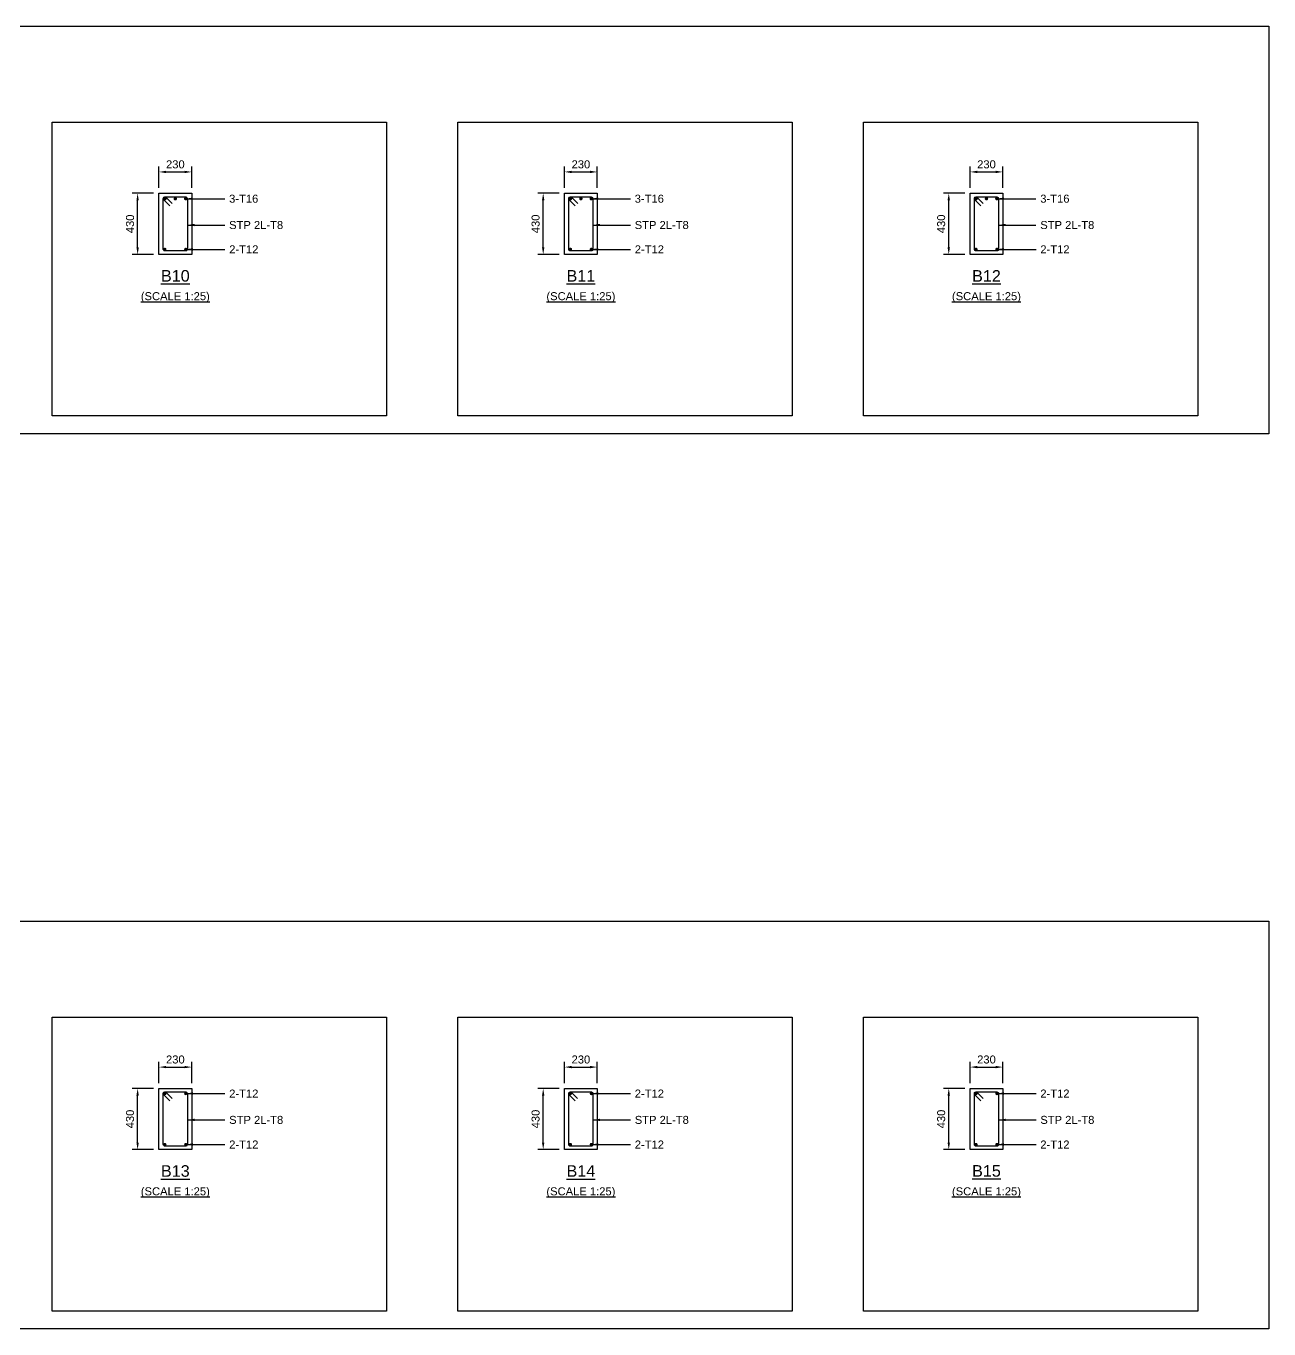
# Model space of a CAD drawing. Header units: inches. Extents: x -2000 to 103376, y -209440 to 3300.
# Drawn here: x 32936 to 67872, y -108800 to -72180 of the extents above; entities that cross this region are included whole.
import ezdxf
from ezdxf.enums import TextEntityAlignment as Align

# ---------------------------------------------------------------- set-up
doc = ezdxf.new("R2010")
doc.units = ezdxf.units.IN
doc.header["$LTSCALE"] = 1000
doc.header["$MEASUREMENT"] = 0
for name, color, linetype in [('Concrete Line', 2, 'Continuous'), ('Dimension', 31, 'Continuous'), ('Labels', 4, 'Continuous'), ('Link', 225, 'Continuous'), ('Reinforcement', 4, 'Continuous'), ('Schedule Border', 60, 'Continuous'), ('Text', 31, 'Continuous')]:
    doc.layers.add(name, color=color, linetype=linetype)
doc.styles.add('SC-SansSerif', font='SansSerif')
doc.dimstyles.new('SCBBSDimStyl', dxfattribs={"dimtxt": 225, "dimasz": 200, "dimexe": 150, "dimexo": 150, "dimgap": 100, "dimtad": 1, "dimtoh": 1, "dimdec": 0, "dimzin": 0, "dimdsep": 46, "dimtxsty": 'SC-SansSerif', "dimcen": 0.09, "dimclrd": 8, "dimclre": 8, "dimclrt": 31, "dimadec": 0, "dimazin": 0, "dimtfac": 1, "dimtdec": 0, "dimtix": 1, "dimtofl": 0, "dimtmove": 0, "dimatfit": 3, "dimfxl": 1, "dimtolj": 1, "dimtzin": 0, "dimarcsym": 0})

# ---------------------------------------------------------------- blocks, each defined once
blk = doc.blocks.new('*D52')
at = {"color": 8, "linetype": 'ByBlock', "lineweight": -2}
for p, q in [((36672, -76730), (36672, -76130)), ((37592, -76730), (37592, -76130)), ((36872, -76280), (37392, -76280))]:
    blk.add_line(p, q, dxfattribs=at)
at = {"color": 8}
for points in [[(36672, -76280), (36872, -76247), (36872, -76313)], [(37592, -76280), (37392, -76313), (37392, -76247)]]:
    blk.add_solid(points, dxfattribs=at)
at = {"layer": 'DEFPOINTS', "color": 31}
for p in [(36672, -76280), (36672, -76880), (37592, -76880)]:
    blk.add_point(p, dxfattribs=at)
at = {"color": 31, "insert": (37132, -76068), "char_height": 225, "attachment_point": 5, "style": 'SC-SansSerif'}
blk.add_mtext('\\A1;230', dxfattribs=at)
blk = doc.blocks.new('*D53')
at = {"color": 8, "linetype": 'ByBlock', "lineweight": -2}
for p, q in [((36522, -76880), (35922, -76880)), ((36072, -78400), (36072, -77080)), ((36522, -78600), (35922, -78600))]:
    blk.add_line(p, q, dxfattribs=at)
at = {"color": 8}
for points in [[(36072, -76880), (36105, -77080), (36038, -77080)], [(36072, -78600), (36038, -78400), (36105, -78400)]]:
    blk.add_solid(points, dxfattribs=at)
at = {"layer": 'DEFPOINTS', "color": 31}
for p in [(36672, -76880), (36072, -78600), (36672, -78600)]:
    blk.add_point(p, dxfattribs=at)
at = {"color": 31, "insert": (35859, -77740), "char_height": 225, "attachment_point": 5, "rotation": 90, "style": 'SC-SansSerif'}
blk.add_mtext('\\A1;430', dxfattribs=at)
blk = doc.blocks.new('*D54')
at = {"color": 8, "linetype": 'ByBlock', "lineweight": -2}
for p, q in [((48072, -76730), (48072, -76130)), ((48992, -76730), (48992, -76130)), ((48272, -76280), (48792, -76280))]:
    blk.add_line(p, q, dxfattribs=at)
at = {"color": 8}
for points in [[(48072, -76280), (48272, -76247), (48272, -76313)], [(48992, -76280), (48792, -76313), (48792, -76247)]]:
    blk.add_solid(points, dxfattribs=at)
at = {"layer": 'DEFPOINTS', "color": 31}
for p in [(48072, -76280), (48072, -76880), (48992, -76880)]:
    blk.add_point(p, dxfattribs=at)
at = {"color": 31, "insert": (48532, -76068), "char_height": 225, "attachment_point": 5, "style": 'SC-SansSerif'}
blk.add_mtext('\\A1;230', dxfattribs=at)
blk = doc.blocks.new('*D55')
at = {"color": 8, "linetype": 'ByBlock', "lineweight": -2}
for p, q in [((47922, -76880), (47322, -76880)), ((47472, -78400), (47472, -77080)), ((47922, -78600), (47322, -78600))]:
    blk.add_line(p, q, dxfattribs=at)
at = {"color": 8}
for points in [[(47472, -76880), (47505, -77080), (47438, -77080)], [(47472, -78600), (47438, -78400), (47505, -78400)]]:
    blk.add_solid(points, dxfattribs=at)
at = {"layer": 'DEFPOINTS', "color": 31}
for p in [(48072, -76880), (47472, -78600), (48072, -78600)]:
    blk.add_point(p, dxfattribs=at)
at = {"color": 31, "insert": (47259, -77740), "char_height": 225, "attachment_point": 5, "rotation": 90, "style": 'SC-SansSerif'}
blk.add_mtext('\\A1;430', dxfattribs=at)
blk = doc.blocks.new('*D56')
at = {"color": 8, "linetype": 'ByBlock', "lineweight": -2}
for p, q in [((59472, -76730), (59472, -76130)), ((60392, -76730), (60392, -76130)), ((59672, -76280), (60192, -76280))]:
    blk.add_line(p, q, dxfattribs=at)
at = {"color": 8}
for points in [[(59472, -76280), (59672, -76247), (59672, -76313)], [(60392, -76280), (60192, -76313), (60192, -76247)]]:
    blk.add_solid(points, dxfattribs=at)
at = {"layer": 'DEFPOINTS', "color": 31}
for p in [(59472, -76280), (59472, -76880), (60392, -76880)]:
    blk.add_point(p, dxfattribs=at)
at = {"color": 31, "insert": (59932, -76068), "char_height": 225, "attachment_point": 5, "style": 'SC-SansSerif'}
blk.add_mtext('\\A1;230', dxfattribs=at)
blk = doc.blocks.new('*D57')
at = {"color": 8, "linetype": 'ByBlock', "lineweight": -2}
for p, q in [((59322, -76880), (58722, -76880)), ((58872, -78400), (58872, -77080)), ((59322, -78600), (58722, -78600))]:
    blk.add_line(p, q, dxfattribs=at)
at = {"color": 8}
for points in [[(58872, -76880), (58905, -77080), (58838, -77080)], [(58872, -78600), (58838, -78400), (58905, -78400)]]:
    blk.add_solid(points, dxfattribs=at)
at = {"layer": 'DEFPOINTS', "color": 31}
for p in [(59472, -76880), (58872, -78600), (59472, -78600)]:
    blk.add_point(p, dxfattribs=at)
at = {"color": 31, "insert": (58659, -77740), "char_height": 225, "attachment_point": 5, "rotation": 90, "style": 'SC-SansSerif'}
blk.add_mtext('\\A1;430', dxfattribs=at)
blk = doc.blocks.new('*D73')
at = {"color": 8, "linetype": 'ByBlock', "lineweight": -2}
for p, q in [((36672, -101890), (36672, -101290)), ((37592, -101890), (37592, -101290)), ((36872, -101440), (37392, -101440))]:
    blk.add_line(p, q, dxfattribs=at)
at = {"color": 8}
for points in [[(36672, -101440), (36872, -101407), (36872, -101473)], [(37592, -101440), (37392, -101473), (37392, -101407)]]:
    blk.add_solid(points, dxfattribs=at)
at = {"layer": 'DEFPOINTS', "color": 31}
for p in [(36672, -101440), (36672, -102040), (37592, -102040)]:
    blk.add_point(p, dxfattribs=at)
at = {"color": 31, "insert": (37132, -101228), "char_height": 225, "attachment_point": 5, "style": 'SC-SansSerif'}
blk.add_mtext('\\A1;230', dxfattribs=at)
blk = doc.blocks.new('*D74')
at = {"color": 8, "linetype": 'ByBlock', "lineweight": -2}
for p, q in [((36522, -102040), (35922, -102040)), ((36072, -103560), (36072, -102240)), ((36522, -103760), (35922, -103760))]:
    blk.add_line(p, q, dxfattribs=at)
at = {"color": 8}
for points in [[(36072, -102040), (36105, -102240), (36038, -102240)], [(36072, -103760), (36038, -103560), (36105, -103560)]]:
    blk.add_solid(points, dxfattribs=at)
at = {"layer": 'DEFPOINTS', "color": 31}
for p in [(36672, -102040), (36072, -103760), (36672, -103760)]:
    blk.add_point(p, dxfattribs=at)
at = {"color": 31, "insert": (35859, -102900), "char_height": 225, "attachment_point": 5, "rotation": 90, "style": 'SC-SansSerif'}
blk.add_mtext('\\A1;430', dxfattribs=at)
blk = doc.blocks.new('*D75')
at = {"color": 8, "linetype": 'ByBlock', "lineweight": -2}
for p, q in [((48072, -101890), (48072, -101290)), ((48992, -101890), (48992, -101290)), ((48272, -101440), (48792, -101440))]:
    blk.add_line(p, q, dxfattribs=at)
at = {"color": 8}
for points in [[(48072, -101440), (48272, -101407), (48272, -101473)], [(48992, -101440), (48792, -101473), (48792, -101407)]]:
    blk.add_solid(points, dxfattribs=at)
at = {"layer": 'DEFPOINTS', "color": 31}
for p in [(48072, -101440), (48072, -102040), (48992, -102040)]:
    blk.add_point(p, dxfattribs=at)
at = {"color": 31, "insert": (48532, -101228), "char_height": 225, "attachment_point": 5, "style": 'SC-SansSerif'}
blk.add_mtext('\\A1;230', dxfattribs=at)
blk = doc.blocks.new('*D76')
at = {"color": 8, "linetype": 'ByBlock', "lineweight": -2}
for p, q in [((47922, -102040), (47322, -102040)), ((47472, -103560), (47472, -102240)), ((47922, -103760), (47322, -103760))]:
    blk.add_line(p, q, dxfattribs=at)
at = {"color": 8}
for points in [[(47472, -102040), (47505, -102240), (47438, -102240)], [(47472, -103760), (47438, -103560), (47505, -103560)]]:
    blk.add_solid(points, dxfattribs=at)
at = {"layer": 'DEFPOINTS', "color": 31}
for p in [(48072, -102040), (47472, -103760), (48072, -103760)]:
    blk.add_point(p, dxfattribs=at)
at = {"color": 31, "insert": (47259, -102900), "char_height": 225, "attachment_point": 5, "rotation": 90, "style": 'SC-SansSerif'}
blk.add_mtext('\\A1;430', dxfattribs=at)
blk = doc.blocks.new('*D77')
at = {"color": 8, "linetype": 'ByBlock', "lineweight": -2}
for p, q in [((59472, -101890), (59472, -101290)), ((60392, -101890), (60392, -101290)), ((59672, -101440), (60192, -101440))]:
    blk.add_line(p, q, dxfattribs=at)
at = {"color": 8}
for points in [[(59472, -101440), (59672, -101407), (59672, -101473)], [(60392, -101440), (60192, -101473), (60192, -101407)]]:
    blk.add_solid(points, dxfattribs=at)
at = {"layer": 'DEFPOINTS', "color": 31}
for p in [(59472, -101440), (59472, -102040), (60392, -102040)]:
    blk.add_point(p, dxfattribs=at)
at = {"color": 31, "insert": (59932, -101228), "char_height": 225, "attachment_point": 5, "style": 'SC-SansSerif'}
blk.add_mtext('\\A1;230', dxfattribs=at)
blk = doc.blocks.new('*D78')
at = {"color": 8, "linetype": 'ByBlock', "lineweight": -2}
for p, q in [((59322, -102040), (58722, -102040)), ((58872, -103560), (58872, -102240)), ((59322, -103760), (58722, -103760))]:
    blk.add_line(p, q, dxfattribs=at)
at = {"color": 8}
for points in [[(58872, -102040), (58905, -102240), (58838, -102240)], [(58872, -103760), (58838, -103560), (58905, -103560)]]:
    blk.add_solid(points, dxfattribs=at)
at = {"layer": 'DEFPOINTS', "color": 31}
for p in [(59472, -102040), (58872, -103760), (59472, -103760)]:
    blk.add_point(p, dxfattribs=at)
at = {"color": 31, "insert": (58659, -102900), "char_height": 225, "attachment_point": 5, "rotation": 90, "style": 'SC-SansSerif'}
blk.add_mtext('\\A1;430', dxfattribs=at)

msp = doc.modelspace()

# ---------------------------------------------------------------- linework, layer by layer
at = {"layer": 'Concrete Line'}
for points in [[(36671.5, -76880), (37591.5, -76880), (37591.5, -78600), (36671.5, -78600)], [(48071.5, -76880), (48991.5, -76880), (48991.5, -78600), (48071.5, -78600)], [(59471.5, -76880), (60391.5, -76880), (60391.5, -78600), (59471.5, -78600)], [(36671.5, -102040), (37591.5, -102040), (37591.5, -103760), (36671.5, -103760)], [(48071.5, -102040), (48991.5, -102040), (48991.5, -103760), (48071.5, -103760)], [(59471.5, -102040), (60391.5, -102040), (60391.5, -103760), (59471.5, -103760)]]:
    msp.add_lwpolyline(points, close=True, dxfattribs=at)
at = {"layer": 'Link'}
for points in [[(36975.1, -77235.7), (36805.5, -77065.9, -0.6679247), (36839.5, -76984), (37423.5, -76984, -0.4142136), (37471.5, -77032), (37471.5, -78456, -0.4142136), (37425.5, -78502), (36837.5, -78502, -0.4142136), (36791.5, -78456), (36791.5, -77032, -0.6684326), (36873.5, -76998.1), (37043.1, -77167.9)], [(48375.1, -77235.7), (48205.5, -77065.9, -0.6679247), (48239.5, -76984), (48823.5, -76984, -0.4142136), (48871.5, -77032), (48871.5, -78456, -0.4142136), (48825.5, -78502), (48237.5, -78502, -0.4142136), (48191.5, -78456), (48191.5, -77032, -0.6684326), (48273.5, -76998.1), (48443.1, -77167.9)], [(59775.1, -77235.7), (59605.5, -77065.9, -0.6679247), (59639.5, -76984), (60223.5, -76984, -0.4142136), (60271.5, -77032), (60271.5, -78456, -0.4142136), (60225.5, -78502), (59637.5, -78502, -0.4142136), (59591.5, -78456), (59591.5, -77032, -0.6684326), (59673.5, -76998.1), (59843.1, -77167.9)], [(36974.7, -102386.2), (36805, -102216.5, -0.6681786), (36837.5, -102138), (37425.5, -102138, -0.4142136), (37471.5, -102184), (37471.5, -103616, -0.4142136), (37425.5, -103662), (36837.5, -103662, -0.4142136), (36791.5, -103616), (36791.5, -102184, -0.6681786), (36870, -102151.5), (37039.7, -102321.2)], [(48374.7, -102386.2), (48205, -102216.5, -0.6681786), (48237.5, -102138), (48825.5, -102138, -0.4142136), (48871.5, -102184), (48871.5, -103616, -0.4142136), (48825.5, -103662), (48237.5, -103662, -0.4142136), (48191.5, -103616), (48191.5, -102184, -0.6681786), (48270, -102151.5), (48439.7, -102321.2)], [(59774.7, -102386.2), (59605, -102216.5, -0.6681786), (59637.5, -102138), (60225.5, -102138, -0.4142136), (60271.5, -102184), (60271.5, -103616, -0.4142136), (60225.5, -103662), (59637.5, -103662, -0.4142136), (59591.5, -103616), (59591.5, -102184, -0.6681786), (59670, -102151.5), (59839.7, -102321.2)]]:
    msp.add_lwpolyline(points, format="xyb", dxfattribs=at)
at = {"layer": 'Reinforcement'}
for points, const_width in [([(36815.5, -77032, 1), (36863.5, -77032, 1)], 48), ([(37107.5, -77032, 1), (37155.5, -77032, 1)], 48), ([(37399.5, -77032, 1), (37447.5, -77032, 1)], 48), ([(48215.5, -77032, 1), (48263.5, -77032, 1)], 48), ([(48507.5, -77032, 1), (48555.5, -77032, 1)], 48), ([(48799.5, -77032, 1), (48847.5, -77032, 1)], 48), ([(59615.5, -77032, 1), (59663.5, -77032, 1)], 48), ([(59907.5, -77032, 1), (59955.5, -77032, 1)], 48), ([(60199.5, -77032, 1), (60247.5, -77032, 1)], 48), ([(36814.5, -78456, 1), (36860.5, -78456, 1)], 46), ([(37402.5, -78456, 1), (37448.5, -78456, 1)], 46), ([(48214.5, -78456, 1), (48260.5, -78456, 1)], 46), ([(48802.5, -78456, 1), (48848.5, -78456, 1)], 46), ([(59614.5, -78456, 1), (59660.5, -78456, 1)], 46), ([(60202.5, -78456, 1), (60248.5, -78456, 1)], 46), ([(36814.5, -102184, 1), (36860.5, -102184, 1)], 46), ([(37402.5, -102184, 1), (37448.5, -102184, 1)], 46), ([(48214.5, -102184, 1), (48260.5, -102184, 1)], 46), ([(48802.5, -102184, 1), (48848.5, -102184, 1)], 46), ([(59614.5, -102184, 1), (59660.5, -102184, 1)], 46), ([(60202.5, -102184, 1), (60248.5, -102184, 1)], 46), ([(36814.5, -103616, 1), (36860.5, -103616, 1)], 46), ([(37402.5, -103616, 1), (37448.5, -103616, 1)], 46), ([(48214.5, -103616, 1), (48260.5, -103616, 1)], 46), ([(48802.5, -103616, 1), (48848.5, -103616, 1)], 46), ([(59614.5, -103616, 1), (59660.5, -103616, 1)], 46), ([(60202.5, -103616, 1), (60248.5, -103616, 1)], 46)]:
    msp.add_lwpolyline(points, format="xyb", close=True, dxfattribs=dict(at, const_width=const_width))
at = {"layer": 'Schedule Border'}
for points in [[(-2000, -72180), (67871.5, -72180), (67871.5, -83640), (-2000, -83640)], [(33671.5, -74880), (43071.5, -74880), (43071.5, -83140), (33671.5, -83140)], [(45071.5, -74880), (54471.5, -74880), (54471.5, -83140), (45071.5, -83140)], [(56471.5, -74880), (65871.5, -74880), (65871.5, -83140), (56471.5, -83140)], [(-2000, -97340), (67871.5, -97340), (67871.5, -108800), (-2000, -108800)], [(33671.5, -100040), (43071.5, -100040), (43071.5, -108300), (33671.5, -108300)], [(45071.5, -100040), (54471.5, -100040), (54471.5, -108300), (45071.5, -108300)], [(56471.5, -100040), (65871.5, -100040), (65871.5, -108300), (56471.5, -108300)]]:
    msp.add_lwpolyline(points, close=True, dxfattribs=at)

# ---------------------------------------------------------------- texts
at = {"layer": 'Labels', "style": 'SC-SansSerif'}
for s, p in [('%%uB10', (37131.5, -79200)), ('%%uB11', (48531.5, -79200)), ('%%uB12', (59931.5, -79200)), ('%%uB13', (37131.5, -104360)), ('%%uB14', (48531.5, -104360)), ('%%uB15', (59931.5, -104360))]:
    msp.add_text(s, height=325, dxfattribs=at).set_placement(p, align=Align.MIDDLE)
at = {"layer": 'Text', "style": 'SC-SansSerif'}
for s, p in [('3-T16', (38643.5, -77032)), ('3-T16', (50043.5, -77032)), ('3-T16', (61443.5, -77032)), ('STP 2L-T8', (38643.5, -77772)), ('STP 2L-T8', (50043.5, -77772)), ('STP 2L-T8', (61443.5, -77772)), ('2-T12', (38645.5, -78456)), ('2-T12', (50045.5, -78456)), ('2-T12', (61445.5, -78456)), ('2-T12', (38645.5, -102184)), ('2-T12', (50045.5, -102184)), ('2-T12', (61445.5, -102184)), ('STP 2L-T8', (38645.5, -102924)), ('STP 2L-T8', (50045.5, -102924)), ('STP 2L-T8', (61445.5, -102924)), ('2-T12', (38645.5, -103616)), ('2-T12', (50045.5, -103616)), ('2-T12', (61445.5, -103616))]:
    msp.add_text(s, height=225, dxfattribs=at).set_placement(p, align=Align.MIDDLE_LEFT)
for p in [(37131.5, -79800), (48531.5, -79800), (59931.5, -79800), (37131.5, -104960), (48531.5, -104960), (59931.5, -104960)]:
    msp.add_text('%%u(SCALE 1:25)', height=225, dxfattribs=at).set_placement(p, align=Align.MIDDLE)

# ---------------------------------------------------------------- dimensions: what is measured, and where the dimension line sits
at = {"layer": 'Dimension'}
for base, p1, p2, angle, text, picture, middle in [((37591.5, -76280), (36671.5, -76880), (37591.5, -76880), 0, '230', '*D52', (37131.5, -76280)), ((48991.5, -76280), (48071.5, -76880), (48991.5, -76880), 0, '230', '*D54', (48531.5, -76280)), ((60391.5, -76280), (59471.5, -76880), (60391.5, -76880), 0, '230', '*D56', (59931.5, -76280)), ((36071.5, -76880), (36671.5, -78600), (36671.5, -76880), 90, '430', '*D53', (36071.5, -77740)), ((47471.5, -76880), (48071.5, -78600), (48071.5, -76880), 90, '430', '*D55', (47471.5, -77740)), ((58871.5, -76880), (59471.5, -78600), (59471.5, -76880), 90, '430', '*D57', (58871.5, -77740)), ((37591.5, -101440), (36671.5, -102040), (37591.5, -102040), 0, '230', '*D73', (37131.5, -101440)), ((48991.5, -101440), (48071.5, -102040), (48991.5, -102040), 0, '230', '*D75', (48531.5, -101440)), ((60391.5, -101440), (59471.5, -102040), (60391.5, -102040), 0, '230', '*D77', (59931.5, -101440)), ((36071.5, -102040), (36671.5, -103760), (36671.5, -102040), 90, '430', '*D74', (36071.5, -102900)), ((47471.5, -102040), (48071.5, -103760), (48071.5, -102040), 90, '430', '*D76', (47471.5, -102900)), ((58871.5, -102040), (59471.5, -103760), (59471.5, -102040), 90, '430', '*D78', (58871.5, -102900))]:
    dim = msp.add_linear_dim(base=base, p1=p1, p2=p2, angle=angle, text=text, dimstyle='SCBBSDimStyl', override={"dimjust": 0}, dxfattribs=at)
    dim.commit()
    dim.dimension.update_dxf_attribs({"geometry": picture, "text_midpoint": middle, "dimtype": 129})

# ---------------------------------------------------------------- leaders
at = {"layer": 'Dimension', "color": 8}
for points in [[(37423.5, -77032), (37923.5, -77032), (38523.5, -77032)], [(48823.5, -77032), (49323.5, -77032), (49923.5, -77032)], [(60223.5, -77032), (60723.5, -77032), (61323.5, -77032)], [(37471.5, -77772), (38523.5, -77772)], [(48871.5, -77772), (49923.5, -77772)], [(60271.5, -77772), (61323.5, -77772)], [(37425.5, -78456), (37925.5, -78456), (38525.5, -78456)], [(48825.5, -78456), (49325.5, -78456), (49925.5, -78456)], [(60225.5, -78456), (60725.5, -78456), (61325.5, -78456)], [(37425.5, -102184), (37925.5, -102184), (38525.5, -102184)], [(48825.5, -102184), (49325.5, -102184), (49925.5, -102184)], [(60225.5, -102184), (60725.5, -102184), (61325.5, -102184)], [(37471.5, -102924), (38525.5, -102924)], [(48871.5, -102924), (49925.5, -102924)], [(60271.5, -102924), (61325.5, -102924)], [(37425.5, -103616), (37925.5, -103616), (38525.5, -103616)], [(48825.5, -103616), (49325.5, -103616), (49925.5, -103616)], [(60225.5, -103616), (60725.5, -103616), (61325.5, -103616)]]:
    msp.add_leader(points, dimstyle='SCBBSDimStyl', dxfattribs=at)

doc.saveas('drawing.dxf')
